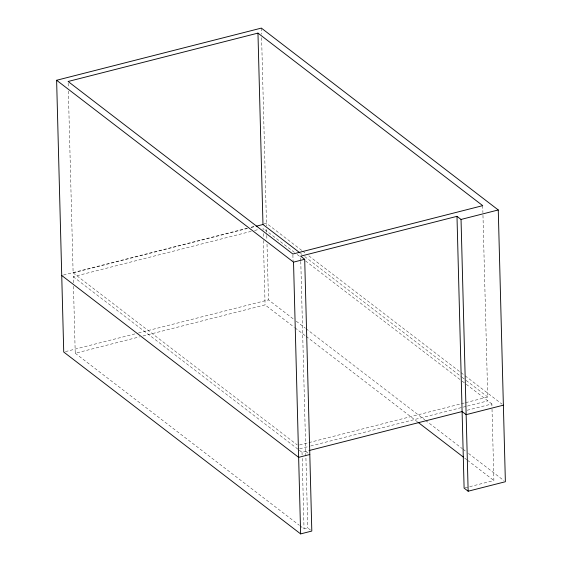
<?xml version="1.0" encoding="UTF-8"?>
<svg xmlns="http://www.w3.org/2000/svg" width="562" height="562" viewBox="0 0 562 562"><rect width="100%" height="100%" fill="white"/><g stroke="black" fill="none" stroke-linecap="round" stroke-linejoin="round"><path stroke-width="0.42" stroke-dasharray="2.81 2.11" d="M63.429 275.05L246.929 228.291M251.179 227.21L255.429 226.128M263.922 223.964L266.472 223.318L301.899 250.512M68.367 91.093L73.123 272.872L247.716 228.383M251.109 227.519L255.345 226.437M73.383 282.784L73.229 276.694L251.207 231.347M254.6 230.483L258.836 229.401M65.431 351.608L137.648 333.21M138.498 332.992L268.474 299.869L293.483 319.068M73.474 286.269L75.231 353.252L139.643 336.835M143.036 335.971L265.081 304.878L294.291 327.295M299.574 444.971L308.053 442.814M308.903 442.596L460.608 403.938M461.458 403.72L464.851 402.856M465.694 402.645L487.732 397.025L482.927 213.504M299.679 448.799L309.845 446.207M310.695 445.989L462.407 407.331M463.257 407.12L466.643 406.256M467.493 406.038L487.83 400.854M299.335 450.267L302.033 452.34L308.306 450.738M467.205 410.253L491.883 403.966L491.954 406.572M299.862 525.688L304.035 528.891L307.758 527.943L310.456 530.015M464.957 487.893L493.886 480.517L491.975 407.443M302.595 251.045L306.072 253.715M308.847 255.851L460.306 372.107M460.995 372.641L464.472 375.311M465.167 375.845L501.985 404.106M300.551 253.336L301.942 254.403M304.723 256.546L461.29 376.73M461.985 377.264L465.462 379.933M466.158 380.467L487.732 397.025M294.39 252.359L263.072 228.32L263.121 230.062M297.172 254.495L299.953 256.63M305.524 260.901L461.388 380.558M462.083 381.092L465.568 383.762M466.263 384.296L491.883 403.966M296.265 321.204L305.299 328.138M305.988 328.672L424.795 419.863M425.483 420.397L462.308 448.666M463.004 449.2L465.779 451.328M468.56 453.464L503.995 480.665M294.987 327.829L305.419 335.837M306.114 336.371L417.383 421.795M464.676 458.093L466.762 459.695M467.458 460.229L493.886 480.517M73.123 272.872L297.186 444.872M305.756 451.391L308.454 453.464M73.229 276.694L297.979 449.228M75.231 353.252L299.167 525.154M482.723 205.643L482.906 212.633M300.691 257.93L300.754 260.55M300.782 261.428L307.758 527.943M302.033 452.34L302.103 454.946M302.194 458.43L304.035 528.891M292.893 254.888L293.055 261.007M261.358 28.1L261.52 34.226M261.611 37.731L266.536 225.924M266.627 229.401L266.767 234.621M266.788 235.492L266.901 239.841M267.02 244.196L268.474 299.869M263.213 233.539L263.304 237.023M263.395 240.501L265.081 304.878M68.157 83.232L68.276 87.602"/><path stroke-width="0.84" d="M56.621 80.268L261.358 28.1L498.262 209.963L505.378 481.732L468.153 491.216L464.107 488.104L456.99 216.335L300.642 256.174L304.695 259.286L311.812 531.055L300.642 533.9L63.738 352.037L56.621 80.268L293.526 262.131L300.642 533.9M257.965 33.109L68.114 81.483L292.872 254.017L482.723 205.643L257.965 33.109L262.974 224.491L299.855 252.802M256.195 226.219L262.974 224.491M293.526 262.131L304.695 259.286M456.99 216.335L461.037 219.447L498.262 209.963M309.156 450.527L462.104 411.553L466.151 414.658L503.376 405.174M309.803 454.496L298.64 457.349L61.729 275.485M418.079 422.329L463.285 457.025M461.037 219.447L468.153 491.216"/></g></svg>
